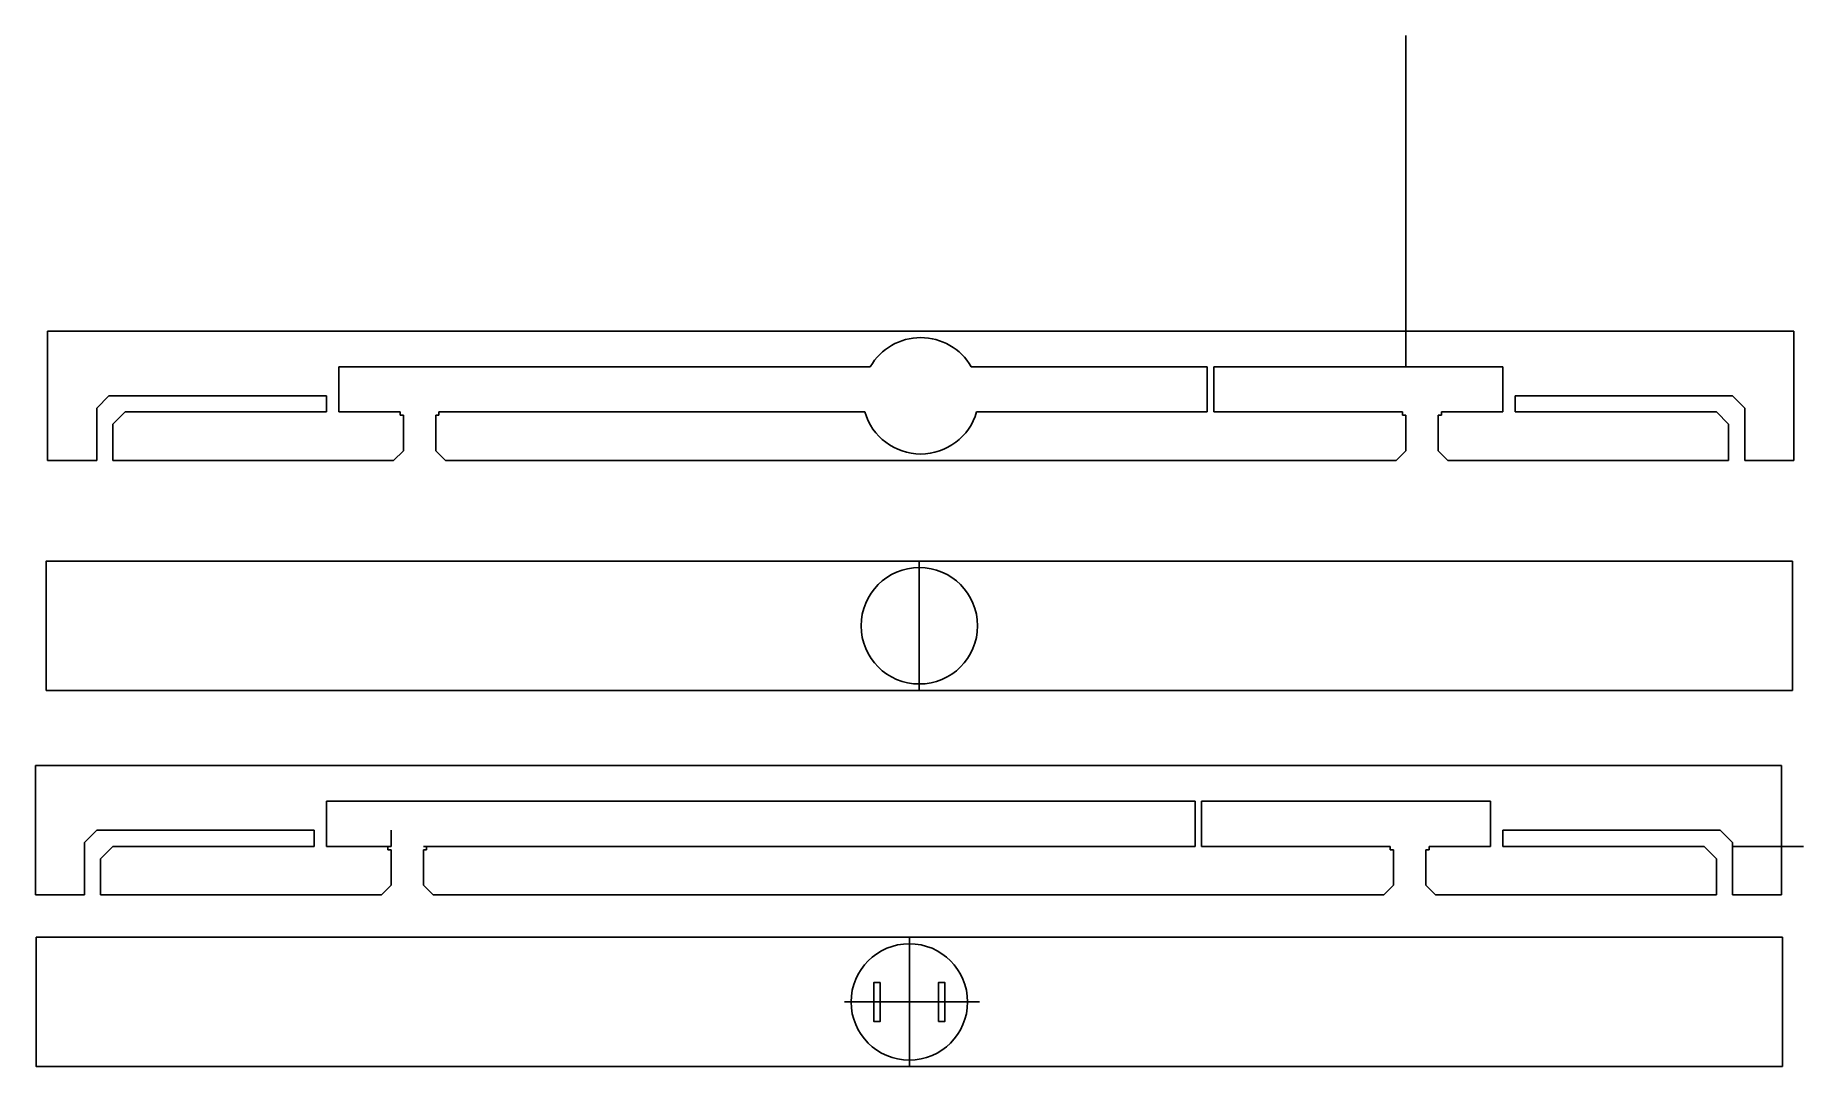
# Model space of a CAD drawing. Header units: millimetres. Extents: x -81 to 192, y -88 to 72.
import ezdxf

# ---------------------------------------------------------------- set-up
doc = ezdxf.new("R2010")
doc.units = ezdxf.units.MM
doc.layers.get('0').update_dxf_attribs({"linetype": 'CONTINUOUS'})

msp = doc.modelspace()

# ---------------------------------------------------------------- linework, layer by layer
for p, q in [((130.89, 71.62), (130.89, 20.39)), ((-79.11, 5.89), (-79.11, 25.89)), ((-79.11, 25.89), (190.89, 25.89)), ((190.89, 25.89), (190.89, 5.89)), ((-34.11, 13.39), (-34.11, 20.39)), ((-34.11, 20.39), (-24.11, 20.39)), ((-34.11, 20.39), (-24.11, 20.39)), ((-34.11, 13.39), (-34.11, 20.39)), ((48.09, 20.39), (-24.11, 20.39)), ((100.19, 20.39), (63.68, 20.39)), ((100.19, 13.39), (100.19, 20.39)), ((101.19, 20.39), (101.19, 13.39)), ((135.89, 20.39), (101.19, 20.39)), ((135.89, 20.39), (101.19, 20.39)), ((101.19, 20.39), (101.19, 13.39)), ((145.89, 20.39), (135.89, 20.39)), ((145.89, 20.39), (135.89, 20.39)), ((145.89, 13.39), (145.89, 20.39)), ((145.89, 13.39), (145.89, 20.39)), ((-69.63, 15.89), (-71.53, 13.99)), ((-71.53, 13.99), (-71.53, 13.39)), ((-71.53, 13.99), (-71.53, 13.39)), ((-36.01, 15.89), (-69.63, 15.89)), ((-36.01, 15.89), (-36.01, 13.39)), ((145.89, 13.39), (145.89, 15.89)), ((145.89, 13.39), (145.89, 15.89)), ((147.78, 15.89), (181.41, 15.89)), ((147.78, 15.89), (147.78, 13.39)), ((147.78, 15.89), (147.78, 13.39)), ((183.31, 13.99), (181.41, 15.89)), ((183.31, 13.99), (183.31, 13.39)), ((183.31, 13.99), (183.31, 13.39)), ((-71.53, 13.39), (-71.53, 5.89)), ((-67.13, 13.39), (-69.03, 11.49)), ((-69.03, 11.49), (-69.03, 5.89)), ((-67.13, 13.39), (-36.01, 13.39)), ((-24.61, 13.39), (-34.11, 13.39)), ((-24.61, 13.39), (-24.61, 12.89)), ((-24.61, 13.39), (-24.61, 12.89)), ((-24.61, 12.89), (-24.11, 12.89)), ((-24.61, 12.89), (-24.11, 12.89)), ((-24.11, 12.89), (-24.11, 7.39)), ((-19.11, 7.39), (-19.11, 12.89)), ((-18.61, 12.89), (-19.11, 12.89)), ((-18.61, 13.39), (-18.61, 12.89)), ((-18.61, 13.39), (47.24, 13.39)), ((64.53, 13.39), (100.19, 13.39)), ((130.39, 13.39), (101.19, 13.39)), ((130.39, 13.39), (130.39, 12.89)), ((130.39, 12.89), (130.89, 12.89)), ((130.89, 7.39), (130.89, 12.89)), ((136.39, 12.89), (135.89, 12.89)), ((136.39, 12.89), (135.89, 12.89)), ((135.89, 12.89), (135.89, 7.39)), ((136.39, 13.39), (136.39, 12.89)), ((136.39, 13.39), (136.39, 12.89)), ((145.89, 13.39), (136.39, 13.39)), ((178.91, 13.39), (147.78, 13.39)), ((178.91, 13.39), (147.78, 13.39)), ((180.81, 11.49), (178.91, 13.39)), ((180.81, 11.49), (180.81, 5.89)), ((183.31, 5.89), (183.31, 13.39)), ((-71.53, 5.89), (-79.11, 5.89)), ((-25.61, 5.89), (-69.03, 5.89)), ((-24.11, 7.39), (-25.61, 5.89)), ((-19.11, 7.39), (-19.11, 7.39)), ((-17.61, 5.89), (-19.11, 7.39)), ((129.39, 5.89), (-17.61, 5.89)), ((-17.61, 5.89), (-17.61, 5.89)), ((130.89, 7.39), (129.39, 5.89)), ((137.39, 5.89), (135.89, 7.39)), ((180.81, 5.89), (137.39, 5.89)), ((190.89, 5.89), (183.31, 5.89)), ((55.67, -9.67), (55.67, -29.67)), ((-81.01, -61.29), (-81.01, -41.29)), ((-81.01, -41.29), (188.99, -41.29)), ((188.99, -41.29), (188.99, -61.29)), ((-36.01, -46.79), (-26.01, -46.79)), ((-36.01, -53.79), (-36.01, -46.79)), ((46.2, -46.79), (-26.01, -46.79)), ((46.2, -46.79), (61.78, -46.79)), ((98.3, -46.79), (61.78, -46.79)), ((98.3, -53.79), (98.3, -46.79)), ((133.99, -46.79), (99.3, -46.79)), ((99.3, -46.79), (99.3, -53.79)), ((143.99, -46.79), (133.99, -46.79)), ((143.99, -53.79), (143.99, -46.79)), ((-71.53, -51.29), (-73.43, -53.19)), ((-37.91, -51.29), (-71.53, -51.29)), ((-37.91, -51.29), (-37.91, -53.79)), ((-26.01, -51.29), (-26.01, -53.79)), ((-26.01, -51.29), (-26.01, -53.79)), ((143.99, -53.79), (143.99, -51.29)), ((145.89, -51.29), (179.51, -51.29)), ((145.89, -51.29), (145.89, -53.79)), ((179.51, -51.29), (181.41, -53.19)), ((-73.43, -53.19), (-73.43, -53.79)), ((-73.43, -53.79), (-73.43, -61.29)), ((-69.03, -53.79), (-70.93, -55.69)), ((-69.03, -53.79), (-37.91, -53.79)), ((-26.01, -53.79), (-36.01, -53.79)), ((-26.51, -53.79), (-26.51, -54.29)), ((-26.51, -54.29), (-26.01, -54.29)), ((-26.01, -54.29), (-26.01, -59.79)), ((-21.01, -53.79), (-20.51, -53.79)), ((-20.51, -54.29), (-21.01, -54.29)), ((-21.01, -59.79), (-21.01, -54.29)), ((-20.51, -53.79), (-20.51, -54.29)), ((-20.51, -53.79), (45.34, -53.79)), ((45.34, -53.79), (62.64, -53.79)), ((62.64, -53.79), (98.3, -53.79)), ((99.3, -53.79), (128.49, -53.79)), ((128.49, -53.79), (128.49, -54.29)), ((128.49, -54.29), (128.99, -54.29)), ((128.99, -59.79), (128.99, -54.29)), ((134.49, -54.29), (133.99, -54.29)), ((133.99, -54.29), (133.99, -59.79)), ((134.49, -53.79), (143.99, -53.79)), ((134.49, -53.79), (134.49, -54.29)), ((177.01, -53.79), (145.89, -53.79)), ((178.91, -55.69), (177.01, -53.79)), ((181.41, -53.19), (181.41, -53.79)), ((192.41, -53.79), (181.41, -53.79)), ((181.41, -61.29), (181.41, -53.79)), ((-70.93, -55.69), (-70.93, -61.29)), ((178.91, -55.69), (178.91, -61.29)), ((-26.01, -59.79), (-27.51, -61.29)), ((-21.01, -59.79), (-19.51, -61.29)), ((128.99, -59.79), (127.49, -61.29)), ((133.99, -59.79), (135.49, -61.29)), ((-73.43, -61.29), (-81.01, -61.29)), ((-27.51, -61.29), (-70.93, -61.29)), ((127.49, -61.29), (-19.51, -61.29)), ((178.91, -61.29), (135.49, -61.29)), ((188.99, -61.29), (181.41, -61.29)), ((54.13, -67.83), (54.13, -87.83)), ((44.1, -77.83), (65, -77.83)), ((59.13, -77.83), (49.13, -77.83))]:
    msp.add_line(p, q)
for points in [[(190.67, -9.67), (-79.33, -9.67), (-79.33, -29.67), (190.67, -29.67)], [(189.13, -87.83), (189.13, -67.83), (-80.87, -67.83), (-80.87, -87.83)], [(49.63, -74.83), (49.63, -80.83), (48.63, -80.83), (48.63, -74.83)], [(58.63, -80.83), (59.63, -80.83), (59.63, -74.83), (58.63, -74.83)]]:
    msp.add_lwpolyline(points, close=True)
for centre in [(55.67, -19.67), (54.13, -77.83)]:
    msp.add_circle(centre, 9)
for start, end in [(30, 150), (30, 150), (196.1276, 343.8724), (196.1276, 343.8724)]:
    msp.add_arc((55.89, 15.89), 9, start, end)

doc.saveas('drawing.dxf')
